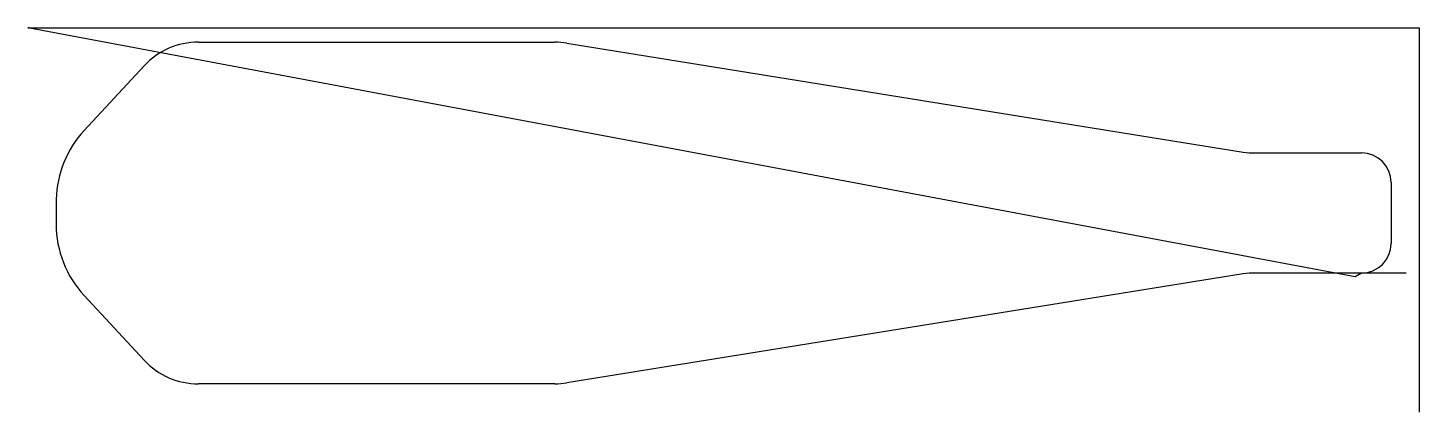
# Model space of a CAD drawing. Header units: metres. Extents: x 0 to 940, y 1042 to 1302.
import ezdxf

# ---------------------------------------------------------------- set-up
doc = ezdxf.new("R2010")
doc.units = ezdxf.units.M

msp = doc.modelspace()

# ---------------------------------------------------------------- linework, layer by layer
at = {"layer": 'TOOL_0'}
for p, q in [((896.829, 1133.548), (0.001, 1302.11)), ((0.001, 1302.11), (1.001, 1302.11)), ((1.001, 1302.11), (0.001, 1302.11)), ((0.001, 1302.11), (1.001, 1302.11)), ((1.001, 1302.11), (940.128, 1302.11)), ((940.128, 1302.11), (940.128, 1043.004)), ((115.248, 1292.392), (356.124, 1292.392)), ((364.181, 1291.746), (821.27, 1218.022)), ((38.036, 1232.6), (78.562, 1276.364)), ((829.136, 1217.392), (901.13, 1217.392)), ((921.13, 1197.392), (921.13, 1156.192)), ((821.27, 1135.563), (364.181, 1061.839)), ((901.13, 1136.193), (829.136, 1136.193)), ((901.13, 1136.192), (896.829, 1133.548)), ((931.427, 1136.193), (901.13, 1136.193)), ((78.562, 1077.221), (38.036, 1120.985)), ((356.124, 1061.193), (115.249, 1061.193)), ((940.128, 1043.004), (940.128, 1042.004))]:
    msp.add_line(p, q, dxfattribs=at)
for centre, radius, start, end in [((115.248, 1242.392), 50, 90, 137.199671), ((356.124, 1241.792), 50.6, 80.837761, 90), ((90.2, 1184.332), 71.07, 137.221528, 178.638222), ((829.136, 1266.792), 49.4, 260.837801, 270), ((901.13, 1197.392), 20, 0, 90), ((738.44, 1176.793), 719.349, 179.264975, 180.602719), ((90.131, 1169.225), 71, 179.999193, 222.799705), ((901.13, 1156.192), 20, 270, 0), ((829.136, 1086.793), 49.4, 90, 99.162199), ((115.249, 1111.193), 50, 222.799551, 270), ((356.124, 1111.793), 50.6, 270, 279.162239)]:
    msp.add_arc(centre, radius, start, end, dxfattribs=at)

doc.saveas('drawing.dxf')
